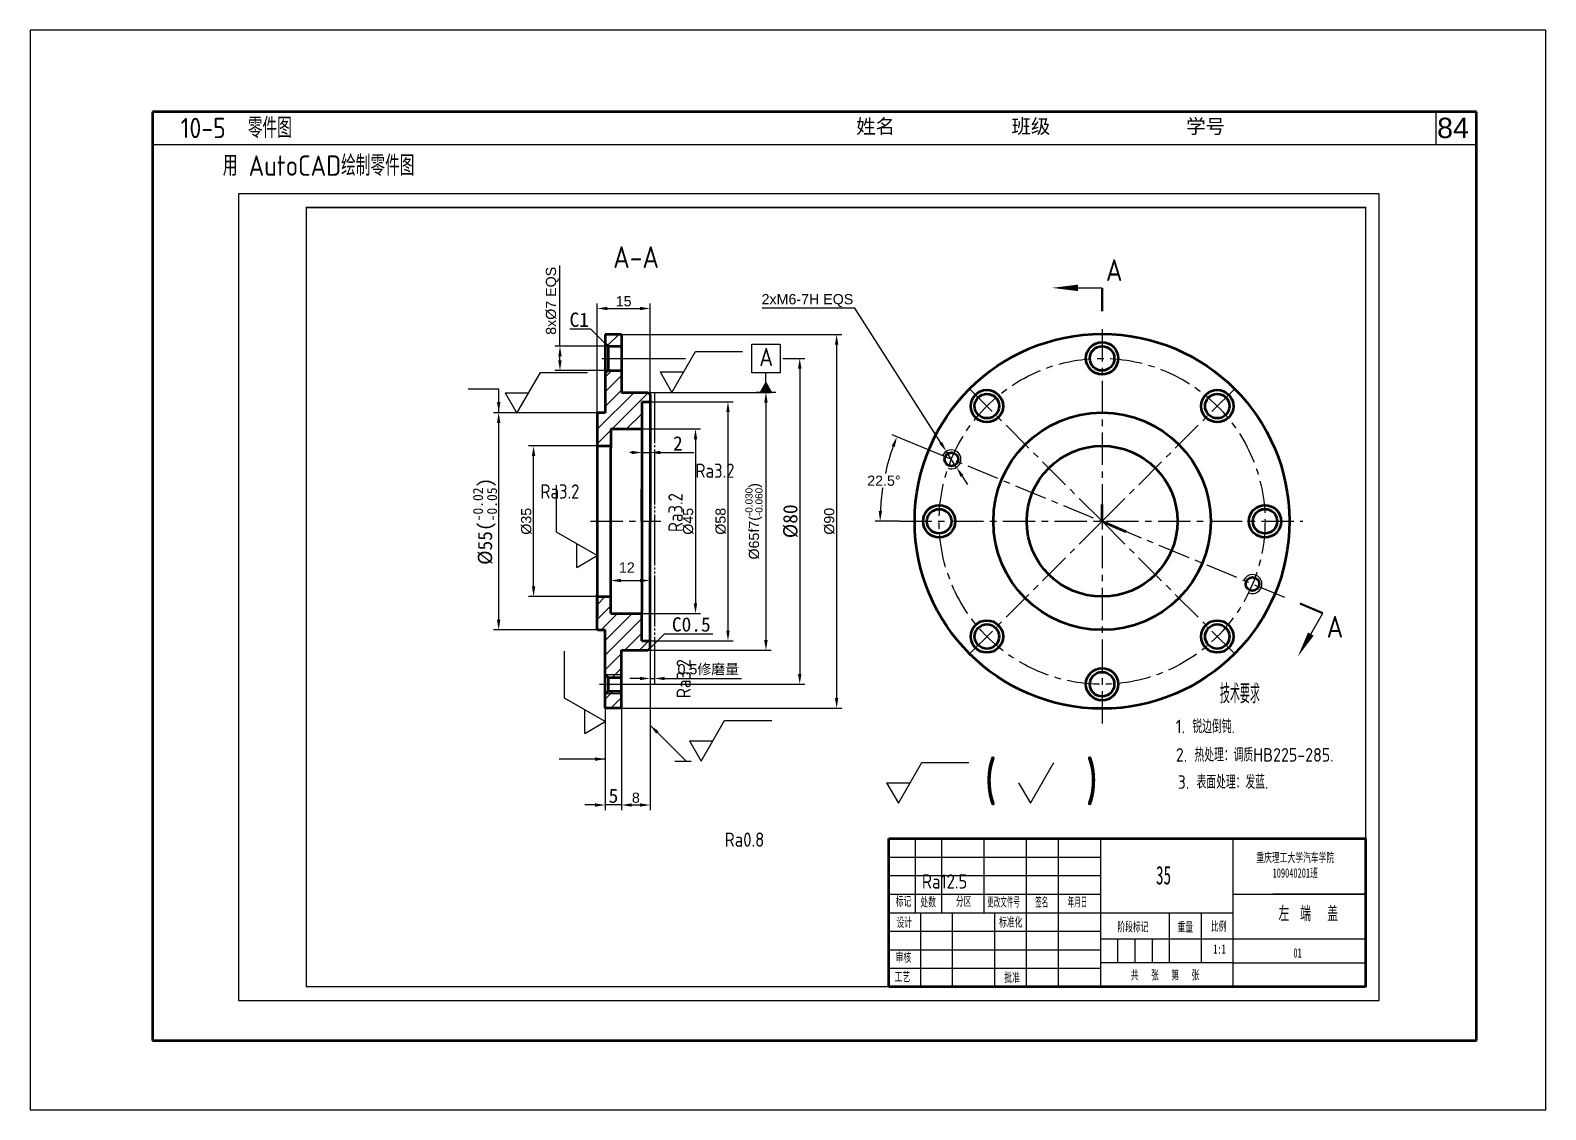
# Model space of a CAD drawing. Header units: millimetres. Extents: x 2253 to 3450, y 832 to 1419.
# Drawn here: x 2673.2 to 3045.2, y 835.3 to 1100.3 of the extents above; entities that cross this region are included whole.
import ezdxf
from ezdxf.enums import TextEntityAlignment as Align

# ---------------------------------------------------------------- set-up
doc = ezdxf.new("R2010")
doc.units = ezdxf.units.MM
doc.header["$LTSCALE"] = 0.5
for name, pattern in [('CENTER', [50.8, 31.75, -6.35, 6.35, -6.35]), ('双点划线', [30, 25, -1, 1, -1, 1, -1]), ('短中心线', [13, 10, -1, 1, -1])]:
    doc.linetypes.add(name, pattern=pattern)
for name, color, linetype in [('双点划线层', 7, '双点划线'), ('图层3', 1, 'CENTER'), ('文字', 7, 'Continuous'), ('文字层', 7, 'Continuous'), ('标注', 1, 'Continuous'), ('短中心线层', 1, '短中心线'), ('细实线', 7, 'Continuous'), ('细实线层', 7, 'Continuous')]:
    doc.layers.add(name, color=color, linetype=linetype)
doc.layers.add('粗实线', color=7, linetype='Continuous', lineweight=53)
doc.layers.add('粗实线层', color=7, linetype='Continuous', lineweight=53)
doc.styles.add('dim', font='ARIAL.TTF')
doc.styles.add('gb', font='gbenor.shx', dxfattribs={"bigfont": 'gbcbig.shx'})
doc.styles.add('HZTXT', font='gbenor.shx', dxfattribs={"width": 0.7, "bigfont": 'gbcbig.shx'})
doc.styles.add('文字', font='SimSun.ttf', dxfattribs={"width": 0.6, "height": 3.5})
doc.styles.add('样式 1', font='ARIAL.TTF', dxfattribs={"height": 5})
doc.styles.add('汉字', font='gbenor.shx', dxfattribs={"height": 5, "bigfont": 'gbcbig.shx'})
doc.styles.add('输入', font='SimSun.ttf', dxfattribs={"width": 0.5, "height": 3.5})
doc.dimstyles.new('GB-35', dxfattribs={"dimtxt": 2.5, "dimasz": 2.5, "dimexe": 1.25, "dimexo": 0, "dimgap": 0.5, "dimtad": 1, "dimdec": 0, "dimdsep": 46, "dimtxsty": 'dim', "dimcen": 2.5, "dimadec": 0, "dimazin": 2, "dimtfac": 1, "dimtdec": 0, "dimtmove": 0, "dimatfit": 3, "dimfxl": 0, "dimarcsym": 0})
doc.dimstyles.new('GB-35$2', dxfattribs={"dimtxt": 2.5, "dimasz": 2.5, "dimexe": 1.25, "dimexo": 0, "dimgap": 0.5, "dimtad": 1, "dimtih": 1, "dimtoh": 1, "dimdec": 0, "dimdsep": 46, "dimtxsty": 'dim', "dimcen": 2.5, "dimadec": 0, "dimazin": 2, "dimtfac": 1, "dimtdec": 0, "dimtmove": 0, "dimatfit": 3, "dimfxl": 0, "dimarcsym": 0})
doc.dimstyles.new('GB-35$3', dxfattribs={"dimtxt": 2.5, "dimasz": 2.5, "dimexe": 1.25, "dimexo": 0, "dimgap": 0.5, "dimtad": 1, "dimtoh": 1, "dimdec": 0, "dimdsep": 46, "dimtxsty": 'dim', "dimcen": 2.5, "dimadec": 0, "dimazin": 2, "dimtfac": 1, "dimtdec": 0, "dimtmove": 0, "dimatfit": 2, "dimfxl": 0, "dimarcsym": 0})
doc.dimstyles.new('GB-35$7', dxfattribs={"dimtxt": 2.5, "dimasz": 2.5, "dimexe": 1.25, "dimexo": 0, "dimgap": 0.5, "dimtad": 1, "dimdec": 0, "dimdsep": 46, "dimtxsty": 'dim', "dimcen": 2.5, "dimclrt": 256, "dimadec": 0, "dimazin": 2, "dimtfac": 1, "dimtdec": 0, "dimtmove": 0, "dimatfit": 3, "dimfxl": 0, "dimarcsym": 0})

# ---------------------------------------------------------------- blocks, each defined once
blk = doc.blocks.new('*D151')
at = {"layer": 'Defpoints', "color": 0}
for p in [(2883.69, 993.82), (2896.06, 996.36), (2886.56, 979.79), (2985.57, 979.79), (2976.84, 962.89)]:
    blk.add_point(p, dxfattribs=at)
at = {"layer": '细实线', "color": 0, "lineweight": -2}
for p, q in [((2896.06, 996.36), (2884.82, 1001.01)), ((2886.56, 979.79), (2880.59, 979.79))]:
    blk.add_line(p, q, dxfattribs=at)
for start, end in [(160.1421, 167.5069), (171.3271, 177.3579)]:
    blk.add_arc((2936.06, 979.79), 54.22, start, end, dxfattribs=at)
at = {"layer": '细实线', "color": 0}
for points in [[(2884.68, 998.35), (2885.46, 998.05), (2885.97, 1000.53)], [(2882.32, 982.28), (2881.49, 982.29), (2881.84, 979.79)]]:
    blk.add_solid(points, dxfattribs=at)
at = {"layer": '细实线', "color": 0, "insert": (2882.77, 989.74), "char_height": 2.5, "attachment_point": 5, "style": 'dim'}
blk.add_mtext('22.5%%d', dxfattribs=at)
blk = doc.blocks.new('_None')
blk = doc.blocks.new('*D152')
at = {"layer": 'Defpoints', "color": 0}
for p in [(2824.38, 1009.12), (2824.38, 950.45), (2844.49, 950.45)]:
    blk.add_point(p, dxfattribs=at)
at = {"layer": '细实线', "color": 0, "lineweight": -2}
for p, q in [((2824.38, 1009.12), (2845.74, 1009.12)), ((2844.49, 1006.62), (2844.49, 952.95)), ((2824.38, 950.45), (2845.74, 950.45))]:
    blk.add_line(p, q, dxfattribs=at)
at = {"layer": '细实线', "color": 0}
for points in [[(2844.08, 1006.62), (2844.91, 1006.62), (2844.49, 1009.12)], [(2844.08, 952.95), (2844.91, 952.95), (2844.49, 950.45)]]:
    blk.add_solid(points, dxfattribs=at)
at = {"layer": '细实线', "color": 0, "insert": (2842.72, 979.79), "char_height": 2.5, "attachment_point": 5, "rotation": 90, "style": 'dim'}
blk.add_mtext('%%C58 ', dxfattribs=at)
blk = doc.blocks.new('*D153')
at = {"layer": 'Defpoints', "color": 0}
for p in [(2823.88, 1011.45), (2824.88, 948.12), (2853.81, 948.12)]:
    blk.add_point(p, dxfattribs=at)
at = {"layer": '细实线', "color": 0, "lineweight": -2}
for p, q in [((2823.88, 1011.45), (2855.06, 1011.45)), ((2853.81, 1008.95), (2853.81, 950.62)), ((2824.88, 948.12), (2855.06, 948.12))]:
    blk.add_line(p, q, dxfattribs=at)
at = {"layer": '细实线', "color": 0}
for points in [[(2853.4, 1008.95), (2854.23, 1008.95), (2853.81, 1011.45)], [(2853.4, 950.62), (2854.23, 950.62), (2853.81, 948.12)]]:
    blk.add_solid(points, dxfattribs=at)
at = {"layer": '细实线', "color": 0, "insert": (2850.87, 979.79), "char_height": 2.5, "attachment_point": 5, "rotation": 90, "style": 'dim'}
blk.add_mtext('\\A1;%%C65f7({\\H0.7x;\\S-0.030^ -0.060;})', dxfattribs=at)
blk = doc.blocks.new('*D154')
at = {"layer": 'Defpoints', "color": 0}
for p in [(2818.38, 1025.65), (2818.38, 933.92), (2871.17, 933.92)]:
    blk.add_point(p, dxfattribs=at)
at = {"layer": '细实线', "color": 0, "lineweight": -2}
for p, q in [((2818.38, 1025.65), (2872.42, 1025.65)), ((2871.17, 1023.15), (2871.17, 936.42)), ((2818.38, 933.92), (2872.42, 933.92))]:
    blk.add_line(p, q, dxfattribs=at)
at = {"layer": '细实线', "color": 0}
for points in [[(2870.75, 1023.15), (2871.59, 1023.15), (2871.17, 1025.65)], [(2870.75, 936.42), (2871.59, 936.42), (2871.17, 933.92)]]:
    blk.add_solid(points, dxfattribs=at)
at = {"layer": '细实线', "color": 0, "insert": (2869.39, 979.79), "char_height": 2.5, "attachment_point": 5, "rotation": 90, "style": 'dim'}
blk.add_mtext('%%C90', dxfattribs=at)
blk = doc.blocks.new('*D155')
at = {"layer": 'Defpoints', "color": 0}
for p in [(2825.38, 1032.04), (2825.38, 1009.95), (2812.38, 1006.45)]:
    blk.add_point(p, dxfattribs=at)
at = {"layer": '细实线', "color": 0, "lineweight": -2}
for p, q in [((2812.38, 1006.45), (2812.38, 1033.29)), ((2814.88, 1032.04), (2822.88, 1032.04)), ((2825.38, 1009.95), (2825.38, 1033.29))]:
    blk.add_line(p, q, dxfattribs=at)
at = {"layer": '细实线', "color": 0}
for points in [[(2814.88, 1032.45), (2814.88, 1031.62), (2812.38, 1032.04)], [(2822.88, 1032.45), (2822.88, 1031.62), (2825.38, 1032.04)]]:
    blk.add_solid(points, dxfattribs=at)
at = {"layer": '细实线', "color": 0, "insert": (2818.88, 1033.81), "char_height": 2.5, "attachment_point": 5, "style": 'dim'}
blk.add_mtext('15', dxfattribs=at)
blk = doc.blocks.new('*D156')
at = {"layer": 'Defpoints', "color": 0}
for p in [(2815.72, 979.79), (2825.38, 979.79), (2825.38, 965.24)]:
    blk.add_point(p, dxfattribs=at)
at = {"layer": '细实线', "color": 0, "lineweight": -2}
for p, q in [((2815.72, 979.79), (2815.72, 963.99)), ((2825.38, 979.79), (2825.38, 963.99)), ((2818.22, 965.24), (2822.88, 965.24))]:
    blk.add_line(p, q, dxfattribs=at)
at = {"layer": '细实线', "color": 0}
for points in [[(2818.22, 965.66), (2818.22, 964.83), (2815.72, 965.24)], [(2822.88, 965.66), (2822.88, 964.83), (2825.38, 965.24)]]:
    blk.add_solid(points, dxfattribs=at)
at = {"layer": '细实线', "color": 0, "insert": (2819.67, 968.44), "char_height": 2.5, "attachment_point": 5, "style": 'dim'}
blk.add_mtext('12', dxfattribs=at)
blk = doc.blocks.new('*D157')
at = {"layer": 'Defpoints', "color": 0}
for p in [(2796.77, 998.29), (2812.38, 998.29), (2812.38, 961.29)]:
    blk.add_point(p, dxfattribs=at)
at = {"layer": '细实线', "color": 0, "lineweight": -2}
for p, q in [((2812.38, 998.29), (2795.52, 998.29)), ((2796.77, 963.79), (2796.77, 995.79)), ((2812.38, 961.29), (2795.52, 961.29))]:
    blk.add_line(p, q, dxfattribs=at)
at = {"layer": '细实线', "color": 0}
for points in [[(2796.36, 995.79), (2797.19, 995.79), (2796.77, 998.29)], [(2796.36, 963.79), (2797.19, 963.79), (2796.77, 961.29)]]:
    blk.add_solid(points, dxfattribs=at)
at = {"layer": '细实线', "color": 0, "insert": (2795, 979.79), "char_height": 2.5, "attachment_point": 5, "rotation": 90, "style": 'dim'}
blk.add_mtext('%%C35', dxfattribs=at)
blk = doc.blocks.new('*D158')
at = {"layer": 'Defpoints', "color": 0}
for p in [(2823.38, 1002.45), (2823.38, 957.12), (2836.52, 957.12)]:
    blk.add_point(p, dxfattribs=at)
at = {"layer": '细实线', "color": 0, "lineweight": -2}
for p, q in [((2823.38, 1002.45), (2837.77, 1002.45)), ((2836.52, 999.95), (2836.52, 959.62)), ((2823.38, 957.12), (2837.77, 957.12))]:
    blk.add_line(p, q, dxfattribs=at)
at = {"layer": '细实线', "color": 0}
for points in [[(2836.1, 999.95), (2836.93, 999.95), (2836.52, 1002.45)], [(2836.1, 959.62), (2836.93, 959.62), (2836.52, 957.12)]]:
    blk.add_solid(points, dxfattribs=at)
at = {"layer": '细实线', "color": 0, "insert": (2834.74, 979.79), "char_height": 2.5, "attachment_point": 5, "rotation": 90, "style": 'dim'}
blk.add_mtext('%%C45', dxfattribs=at)
blk = doc.blocks.new('*D160')
at = {"layer": 'Defpoints', "color": 0}
for p in [(2825.38, 948.62), (2826.47, 948.12), (2826.47, 941.19)]:
    blk.add_point(p, dxfattribs=at)
at = {"layer": '细实线', "color": 0, "lineweight": -2}
for p, q in [((2825.38, 948.62), (2825.38, 939.94)), ((2826.47, 948.12), (2826.47, 939.94)), ((2822.88, 941.19), (2820.38, 941.19)), ((2825.38, 941.19), (2826.47, 941.19)), ((2828.97, 941.19), (2847.85, 941.19))]:
    blk.add_line(p, q, dxfattribs=at)
at = {"layer": '细实线', "color": 0}
for points in [[(2822.88, 941.61), (2822.88, 940.78), (2825.38, 941.19)], [(2828.97, 941.61), (2828.97, 940.78), (2826.47, 941.19)]]:
    blk.add_solid(points, dxfattribs=at)
at = {"layer": '细实线', "color": 0, "insert": (2839.66, 943.34), "char_height": 2.5, "attachment_point": 5, "style": 'dim'}
blk.add_mtext('0.5{\\fSimSun|b0|i0|c134|p54;修磨量}', dxfattribs=at)
blk = doc.blocks.new('*D161')
at = {"layer": 'Defpoints', "color": 0}
for p in [(2803.25, 1022.79), (2815.05, 1022.79), (2815.05, 1016.79)]:
    blk.add_point(p, dxfattribs=at)
at = {"layer": '细实线', "color": 0, "lineweight": -2}
for p, q in [((2803.25, 1022.79), (2803.25, 1042.56)), ((2815.05, 1022.79), (2802, 1022.79)), ((2803.25, 1019.29), (2803.25, 1020.29)), ((2815.05, 1016.79), (2802, 1016.79))]:
    blk.add_line(p, q, dxfattribs=at)
at = {"layer": '细实线', "color": 0}
for points in [[(2802.83, 1020.29), (2803.67, 1020.29), (2803.25, 1022.79)], [(2802.83, 1019.29), (2803.67, 1019.29), (2803.25, 1016.79)]]:
    blk.add_solid(points, dxfattribs=at)
at = {"layer": '细实线', "color": 0, "insert": (2801.38, 1033.92), "char_height": 2.5, "attachment_point": 5, "rotation": 90, "style": 'dim'}
blk.add_mtext('8x%%c7 EQS', dxfattribs=at)
blk = doc.blocks.new('*D159')
at = {"layer": 'Defpoints', "color": 0}
for p in [(2825.38, 941.19), (2818.38, 933.92), (2825.38, 910.14)]:
    blk.add_point(p, dxfattribs=at)
at = {"layer": '细实线', "color": 0, "lineweight": -2}
for p, q in [((2825.38, 941.19), (2825.38, 908.89)), ((2818.38, 933.92), (2818.38, 908.89)), ((2820.88, 910.14), (2822.88, 910.14))]:
    blk.add_line(p, q, dxfattribs=at)
at = {"layer": '细实线', "color": 0}
for points in [[(2820.88, 910.55), (2820.88, 909.72), (2818.38, 910.14)], [(2822.88, 910.55), (2822.88, 909.72), (2825.38, 910.14)]]:
    blk.add_solid(points, dxfattribs=at)
at = {"layer": '细实线', "color": 0, "insert": (2821.88, 911.91), "char_height": 2.5, "attachment_point": 5, "style": 'dim'}
blk.add_mtext('8', dxfattribs=at)
blk = doc.blocks.new('ccd')
at = {"layer": '细实线', "ltscale": 0.5}
for p, q in [((0, 0), (5.77, 10)), ((5.77, 10), (17.32, 10)), ((-2.89, 5), (2.89, 5)), ((-2.89, 5), (0, 0))]:
    blk.add_line(p, q, dxfattribs=at)
at = {"layer": '细实线', "ltscale": 0.5, "style": 'gb'}
blk.add_attdef('RA12.5', text='', height=3.5, dxfattribs=at).set_placement((5.77, -22.04), align=Align.BOTTOM_LEFT)
blk = doc.blocks.new('*D162')
at = {"layer": 'Defpoints', "color": 0}
for p in [(2898.08, 996.97), (2900.59, 993.03)]:
    blk.add_point(p, dxfattribs=at)
at = {"layer": '细实线', "color": 0, "lineweight": -2}
for p, q in [((2875.61, 1032.11), (2852.88, 1032.11)), ((2896.73, 999.07), (2875.61, 1032.11)), ((2900.59, 993.03), (2898.08, 996.97)), ((2901.94, 990.93), (2903.29, 988.82))]:
    blk.add_line(p, q, dxfattribs=at)
at = {"layer": '细实线', "color": 0}
for points in [[(2897.08, 999.3), (2896.38, 998.85), (2898.08, 996.97)], [(2902.29, 991.15), (2901.59, 990.7), (2900.59, 993.03)]]:
    blk.add_solid(points, dxfattribs=at)
at = {"layer": '细实线', "color": 0, "insert": (2864, 1033.98), "char_height": 2.5, "attachment_point": 5, "style": 'dim'}
blk.add_mtext('2xM6-7H EQS', dxfattribs=at)

msp = doc.modelspace()

# ---------------------------------------------------------------- hatches: boundary and pattern name
at = {"layer": '细实线', "ltscale": 0.5}
msp.add_hatch(color=256, dxfattribs=at).paths.add_polyline_path([(2852.43, 1011.45), (2855.2, 1011.45), (2853.81, 1013.85)])

# ---------------------------------------------------------------- linework, layer by layer
at = {"color": 7}
msp.add_lwpolyline([(2724.33, 862.17), (3004.33, 862.17), (3004.33, 1060.17), (2724.33, 1060.17), (2724.33, 862.17)], dxfattribs=at)
msp.add_lwpolyline([(2741, 865.5, 0.333, 0.333, 0), (3001, 865.5, 0.333, 0.333, 0), (3001, 1056.83, 0.333, 0.333, 0), (2741, 1056.83, 0.333, 0.333, 0), (2741, 865.5, 0.333, 0.333, 0)], format="xyseb", dxfattribs=at)
msp.add_lwpolyline([(2741, 865.5, 0.333, 0.333, 0), (3001, 865.5, 0.333, 0.333, 0), (3001, 1056.83, 0.333, 0.333, 0), (2741, 1056.83, 0.333, 0.333, 0), (2741, 865.5, 0.333, 0.333, 0)], format="xyseb")
at = {"layer": '双点划线层', "linetype": '双点划线'}
msp.add_line((2826.47, 1011.45), (2826.47, 948.12), dxfattribs=at)
at = {"layer": '图层3', "color": 7, "ltscale": 0.5}
for p, q in [((2936.33, 1026.98), (2936.33, 930.17)), ((2936.33, 979.79), (2903.33, 1012.78)), ((2936.33, 979.79), (2969.33, 1012.78)), ((2981.17, 961.1), (2896.06, 996.36)), ((2810.71, 979.79), (2828.04, 979.79)), ((2886.56, 979.79), (2985.57, 979.79)), ((2936.33, 979.79), (2903.33, 946.79)), ((2936.33, 979.79), (2969.33, 946.79))]:
    msp.add_line(p, q, dxfattribs=at)
msp.add_circle((2936.33, 979.79), 40, dxfattribs=at)
at = {"layer": '标注', "color": 7}
msp.add_line((2968.5, 871.35), (3001, 871.35), dxfattribs=at)
at = {"layer": '短中心线层'}
for p, q in [((2813.51, 1019.79), (2819.13, 1019.79)), ((2812.98, 939.79), (2819.13, 939.79))]:
    msp.add_line(p, q, dxfattribs=at)
at = {"layer": '粗实线', "color": 7}
for p, q in [((3028.23, 1080.33), (2703.23, 1080.33)), ((2703.23, 1080.33), (2703.23, 852.33)), ((3028.23, 852.33), (3028.23, 1080.33)), ((2703.23, 852.33), (3028.23, 852.33))]:
    msp.add_line(p, q, dxfattribs=at)
at = {"layer": '粗实线'}
for p, q in [((2884, 865.5), (2884, 901.9)), ((2884, 901.9), (3001, 901.9)), ((3001, 901.9), (3001, 865.5)), ((3001, 865.5), (2884, 865.5))]:
    msp.add_line(p, q, dxfattribs=at)
at = {"layer": '粗实线层'}
for p, q in [((2814.38, 1025.65), (2814.38, 1022.45)), ((2818.38, 1025.65), (2814.38, 1025.65)), ((2814.38, 1024.79), (2814.38, 1022.45)), ((2815.05, 1022.79), (2814.38, 1023.45)), ((2818.38, 1025.65), (2818.38, 1011.45)), ((2814.38, 1022.45), (2814.38, 1006.45)), ((2815.05, 1022.79), (2818.38, 1022.79)), ((2815.05, 1022.79), (2815.05, 1016.79)), ((2814.38, 1017.12), (2814.38, 1014.79)), ((2815.05, 1016.79), (2814.38, 1016.12)), ((2815.05, 1016.79), (2818.38, 1016.79)), ((2818.38, 1011.45), (2824.88, 1011.45)), ((2823.38, 1009.12), (2825.38, 1009.12)), ((2823.38, 1009.12), (2823.38, 1002.12)), ((2824.88, 1011.45), (2825.38, 1010.95)), ((2825.38, 1010.95), (2825.38, 979.79)), ((2814.38, 1006.45), (2812.38, 1006.45)), ((2812.38, 1006.45), (2812.38, 961.29)), ((2815.72, 1002.45), (2815.72, 997.79)), ((2815.72, 1002.45), (2821.92, 1002.45)), ((2821.92, 1002.45), (2823.38, 1002.45)), ((2823.38, 1002.12), (2823.38, 957.45)), ((2812.38, 998.29), (2815.72, 998.29)), ((2815.72, 958.79), (2815.72, 997.79)), ((2825.38, 948.62), (2825.38, 979.79)), ((2812.38, 961.79), (2812.38, 956.45)), ((2812.38, 953.3), (2812.38, 961.79)), ((2812.38, 961.29), (2815.72, 961.29)), ((2812.38, 961.29), (2815.72, 961.29)), ((2815.72, 957.12), (2815.72, 961.79)), ((2815.72, 957.12), (2823.38, 957.12)), ((2823.38, 950.45), (2823.38, 957.45)), ((2812.38, 953.3), (2812.57, 953.12)), ((2812.57, 953.12), (2814.38, 953.12)), ((2814.38, 942.12), (2814.38, 953.12)), ((2823.38, 950.45), (2825.38, 950.45)), ((2825.38, 948.62), (2824.88, 948.12)), ((2818.38, 948.12), (2824.88, 948.12)), ((2818.38, 936.43), (2818.38, 948.12)), ((2814.38, 942.45), (2814.38, 944.79)), ((2814.38, 933.92), (2814.38, 942.12)), ((2815.05, 941.45), (2814.38, 942.12)), ((2815.05, 941.45), (2818.38, 941.45)), ((2815.05, 941.45), (2815.05, 938.12)), ((2815.05, 938.12), (2814.38, 937.45)), ((2815.05, 938.12), (2818.38, 938.12)), ((2814.38, 934.79), (2814.38, 937.12)), ((2814.38, 933.92), (2814.38, 937.12)), ((2818.38, 933.92), (2814.38, 933.92)), ((2818.38, 933.92), (2818.38, 936.43))]:
    msp.add_line(p, q, dxfattribs=at)
at = {"layer": '粗实线层', "color": 7}
msp.add_line((2823.38, 979.79), (2823.38, 987.64), dxfattribs=at)
at = {"layer": '粗实线层'}
for centre, radius in [((2936.33, 979.79), 46), ((2936.33, 1019.79), 3.96), ((2936.33, 1019.79), 3), ((2908.05, 1008.07), 3.96), ((2964.61, 1008.07), 3.96), ((2908.05, 1008.07), 3), ((2964.61, 1008.07), 3), ((2936.33, 979.79), 26.67), ((2936.33, 979.79), 18.5), ((2899.34, 995), 1.67), ((2896.33, 979.79), 3.96), ((2896.33, 979.79), 3), ((2976.33, 979.79), 3.96), ((2976.33, 979.79), 3), ((2973.25, 964.38), 1.67), ((2908.05, 951.5), 3.96), ((2908.05, 951.5), 3), ((2964.61, 951.5), 3.96), ((2964.61, 951.5), 3), ((2936.33, 939.79), 3.96), ((2936.33, 939.79), 3)]:
    msp.add_circle(centre, radius, dxfattribs=at)
at = {"layer": '细实线', "color": 7}
for p, q in [((3045.23, 1100.33), (2673.23, 1100.33)), ((2673.23, 1100.33), (2673.23, 835.33)), ((3045.23, 835.33), (3045.23, 1100.33)), ((3018.23, 1080.33), (3018.23, 1072.33)), ((2703.23, 1072.33), (3028.23, 1072.33)), ((2673.23, 835.33), (3045.23, 835.33))]:
    msp.add_line(p, q, dxfattribs=at)
at = {"layer": '细实线', "ltscale": 0.5}
for p, q in [((2810.86, 1026.97), (2805.7, 1026.97)), ((2814.38, 1023.45), (2810.86, 1026.97)), ((2814.93, 1022.91), (2817.68, 1025.65)), ((2818.38, 1019.79), (2834.1, 1019.79)), ((2858, 1019.79), (2863.36, 1019.79)), ((2814.38, 1015.17), (2816, 1016.79)), ((2814.38, 1011.58), (2818.38, 1015.58)), ((2853.81, 1012.75), (2853.81, 1016.25)), ((2862.11, 1017.29), (2862.11, 942.29)), ((2814.38, 1007.99), (2818.38, 1011.99)), ((2853.81, 1013.85), (2852.43, 1011.45)), ((2853.81, 1013.85), (2855.2, 1011.45)), ((2812.38, 1002.4), (2821.44, 1011.45)), ((2816.03, 1002.45), (2824.96, 1011.38)), ((2856.21, 1011.45), (2851.41, 1011.45)), ((2812.38, 1006.45), (2786.95, 1006.45)), ((2812.38, 1005.99), (2812.85, 1006.45)), ((2819.62, 1002.45), (2823.38, 1006.21)), ((2788.2, 1003.95), (2788.2, 955.62)), ((2812.38, 998.81), (2815.72, 1002.14)), ((2823.38, 1002.45), (2823.38, 995.42)), ((2825.38, 1003.12), (2825.38, 995.42)), ((2815.46, 998.29), (2815.72, 998.55)), ((2820.88, 996.67), (2820.38, 996.67)), ((2823.38, 996.67), (2825.38, 996.67)), ((2827.88, 996.67), (2836.11, 996.67)), ((2812.38, 959.29), (2814.38, 961.29)), ((2812.38, 955.7), (2815.72, 959.03)), ((2813.39, 953.12), (2817.39, 957.12)), ((2814.38, 950.52), (2820.99, 957.12)), ((2812.57, 953.12), (2786.95, 953.12)), ((2814.38, 946.92), (2823.38, 955.92)), ((2819.17, 948.12), (2823.38, 952.33)), ((2822.76, 948.12), (2825.1, 950.45)), ((2814.38, 943.33), (2818.38, 947.33)), ((2816.1, 941.45), (2818.38, 943.74)), ((2814.38, 936.15), (2816.35, 938.12)), ((2818.38, 939.79), (2863.36, 939.79)), ((2814.38, 933.92), (2814.38, 908.89)), ((2815.75, 933.92), (2818.38, 936.56)), ((2818.38, 933.92), (2818.38, 920.95)), ((2818.38, 933.92), (2818.38, 908.89)), ((2814.38, 921.4), (2803.05, 921.4)), ((2918.72, 910.61), (2924.49, 920.61)), ((2915.83, 915.61), (2918.72, 910.61)), ((2811.88, 910.14), (2809.38, 910.14)), ((2818.38, 910.14), (2814.38, 910.14)), ((2820.88, 910.14), (2823.38, 910.14))]:
    msp.add_line(p, q, dxfattribs=at)
at = {"layer": '细实线'}
for p, q in [((2810.2, 979.79), (2810.2, 979.79)), ((2828.93, 952.16), (2840.8, 952.16)), ((2890.5, 883.7), (2890.5, 901.9)), ((2897, 883.7), (2897, 901.9)), ((2907.4, 883.7), (2907.4, 901.9)), ((2917.8, 883.7), (2917.8, 901.9)), ((2925.6, 883.7), (2925.6, 901.9)), ((2936, 865.5), (2936, 901.9)), ((2968.5, 865.5), (2968.5, 901.9)), ((2884, 897.35), (2936, 897.35)), ((2884, 892.8), (2936, 892.8)), ((2884, 888.25), (2936, 888.25)), ((2968.5, 888.25), (3001, 888.25)), ((3001, 888.25), (2978.25, 888.25)), ((2884, 883.7), (2968.5, 883.7)), ((2891.8, 865.5), (2891.8, 883.7)), ((2899.6, 865.5), (2899.6, 883.7)), ((2910, 865.5), (2910, 883.7)), ((2917.8, 865.5), (2917.8, 883.7)), ((2917.8, 865.5), (2917.8, 883.7)), ((2917.8, 865.5), (2917.8, 883.7)), ((2925.6, 865.5), (2925.6, 883.7)), ((2952.9, 871.35), (2952.9, 883.7)), ((2960.7, 871.35), (2960.7, 883.7)), ((2884, 879.15), (2936, 879.15)), ((2884, 874.6), (2936, 874.6)), ((3001, 877.2), (2936, 877.2)), ((2940.22, 871.35), (2940.22, 877.2)), ((2944.45, 871.35), (2944.45, 877.2)), ((2948.67, 871.35), (2948.67, 877.2)), ((2968.5, 871.35), (2936, 871.35)), ((2884, 870.05), (2936, 870.05))]:
    msp.add_line(p, q, dxfattribs=at)
at = {"layer": '细实线', "ltscale": 0.5}
msp.add_lwpolyline([(2857.31, 1016.25), (2850.31, 1016.25), (2850.31, 1023.25), (2857.31, 1023.25)], close=True, dxfattribs=at)
for points in [[(2861.69, 1017.29), (2862.52, 1017.29), (2862.11, 1019.79)], [(2787.8, 1009.06), (2788.64, 1009.06), (2788.22, 1006.56)], [(2787.79, 1003.95), (2788.62, 1003.95), (2788.2, 1006.45)], [(2820.88, 997.09), (2820.88, 996.26), (2823.38, 996.67)], [(2827.88, 997.09), (2827.88, 996.26), (2825.38, 996.67)], [(2787.79, 955.62), (2788.62, 955.62), (2788.2, 953.12)], [(2861.69, 942.29), (2862.52, 942.29), (2862.11, 939.79)], [(2827.45, 928.26), (2826.86, 927.67), (2825.38, 929.73)], [(2811.88, 921.82), (2811.88, 920.99), (2814.38, 921.4)], [(2811.88, 910.55), (2811.88, 909.72), (2814.38, 910.14)], [(2820.88, 910.55), (2820.88, 909.72), (2818.38, 910.14)]]:
    msp.add_solid(points, dxfattribs=at)
at = {"layer": '细实线层'}
for p, q in [((2930.43, 1037.1), (2936.33, 1037.1)), ((2930.43, 1037.1), (2936.33, 1037.1)), ((2824.93, 1009.12), (2825.38, 1009.58)), ((2812.38, 1006), (2812.83, 1006.45)), ((2822.97, 1002.45), (2823.38, 1002.86)), ((2812.38, 961.22), (2812.45, 961.29)), ((2987.58, 952.11), (2990.53, 957.22)), ((2825.38, 948.62), (2828.93, 952.16)), ((2818.38, 942.12), (2814.38, 942.12)), ((2818.38, 937.45), (2814.38, 937.45)), ((2818.08, 933.92), (2818.38, 934.22))]:
    msp.add_line(p, q, dxfattribs=at)
for points in [[(2924.03, 1037.1, 0, 1.6, 0), (2930.43, 1037.1, 1.6, 1.6, 0)], [(2924.03, 1037.1, 0, 1.6, 0), (2930.43, 1037.1, 1.6, 1.6, 0)], [(2984.38, 946.57, 0, 1.6, 0), (2987.58, 952.11, 1.6, 1.6, 0)]]:
    msp.add_lwpolyline(points, format="xyseb", dxfattribs=at)
for points, const_width in [([(2936.33, 1037.1), (2936.33, 1031.32)], 0.533), ([(2936.33, 983.97), (2936.33, 979.79), (2940.39, 977.99), (2942.23, 977.23)], 0.667), ([(2984.9, 959.61), (2990.53, 957.22)], 0.533)]:
    msp.add_lwpolyline(points, dxfattribs=dict(at, const_width=const_width))
for centre, start in [((2899.34, 995), 249.3173), ((2973.25, 964.38), 245.6827)]:
    msp.add_arc(centre, 2.33, start, 157.5, dxfattribs=at)

# ---------------------------------------------------------------- block references
at = {"layer": '细实线', "ltscale": 0.5}
for p, values in [((2830.74, 1011.45), {'RA12.5': 'Ra3.2'}), ((2792.68, 1006.35), {'RA12.5': 'Ra3.2'}), ((2837.91, 920.88), {'RA12.5': 'Ra0.8'}), ((2886.33, 910.61), {'RA12.5': 'Ra12.5'})]:
    msp.add_blockref('ccd', p, dxfattribs=at).add_auto_attribs(values)
at = {"layer": '细实线', "ltscale": 0.5, "rotation": 90}
for p in [(2812.38, 971.36), (2814.38, 930.6)]:
    msp.add_blockref('ccd', p, dxfattribs=at).add_auto_attribs({'RA12.5': 'Ra3.2'})

# ---------------------------------------------------------------- texts
at = {"style": 'HZTXT'}
for s, height, p in [('1. 锐边倒钝.', 3.333, (2954.43, 927.75)), ('2. 热处理：调质HB225-285.', 3.3333, (2954.44, 920.77)), ('3. 表面处理：发蓝.', 3.3333, (2954.88, 914.11))]:
    msp.add_text(s, height=height, dxfattribs=at).set_placement(p)
at = {"layer": '文字', "color": 7, "insert": (2704.73, 1076.33), "char_height": 5, "width": 313.5, "attachment_point": 4, "style": '汉字'}
msp.add_mtext('  10-5  零件图', dxfattribs=at)
at = {"layer": '文字', "color": 7, "insert": (2871.2, 1076.56), "char_height": 3.5, "width": 313.5, "attachment_point": 4}
msp.add_mtext('{\\fSimSun|b0|i0|c134|p2;  姓名            班级              学号}', dxfattribs=at)
at = {"layer": '文字', "char_height": 2.275}
for s, insert, attachment_point, style in [('重庆理工大学汽车学院\\P109040201班', (2983.75, 895.23), 5, '文字'), ('标记', (2885.68, 887.67), 1, '文字'), ('分区', (2900.45, 887.67), 1, '文字'), ('更改文件号', (2912.15, 886.22), 5, '输入'), ('签名', (2921.51, 886.22), 5, '输入'), ('年月日', (2930.29, 886.22), 5, '输入'), ('设计', (2887.76, 881.22), 5, '文字'), ('标准化', (2913.91, 881.3), 5, '文字'), ('阶段标记', (2943.89, 880.13), 5, '文字'), ('重量', (2956.76, 880.13), 5, '文字'), ('比例', (2964.95, 880.28), 5, '文字'), ('审核', (2887.56, 872.64), 5, '文字'), ('工艺', (2887.33, 867.92), 5, '文字'), ('批准', (2914.26, 867.69), 5, '文字'), ('共   张   第   张', (2951.79, 868.3), 5, '文字')]:
    msp.add_mtext(s, dxfattribs=dict(at, insert=insert, attachment_point=attachment_point, style=style))
at = {"layer": '文字', "insert": (2949.56, 895.18), "char_height": 4.55, "attachment_point": 1, "style": '文字'}
msp.add_mtext_dynamic_manual_height_columns('35', width=40.6772, gutter_width=17.5, heights=[0], dxfattribs=at).dxf.set("width", 16.8946)
at = {"layer": '文字', "attachment_point": 1, "style": '文字'}
for s, insert, char_height, width in [('处数', (2891.72, 887.48), 2.275, 6.5), ('左  端   盖', (2979.64, 885.2), 3.25, 15.5651), ('1:1', (2963.63, 875.91), 2.275, 5.2206), ('01', (2983.3, 874.97), 2.275, 5.2206)]:
    msp.add_mtext(s, dxfattribs=dict(at, insert=insert, char_height=char_height, width=width))
at = {"layer": '文字层', "style": 'HZTXT', "width": 0.7}
msp.add_text('技术要求', height=4.667, dxfattribs=at).set_placement((2965.27, 935.1))
at = {"layer": '细实线', "style": 'HZTXT'}
for s, height, p in [('A-A', 5.333, (2816.3, 1041.98)), ('A', 5.33, (2937.25, 1038.78)), ('A', 5.33, (2991.45, 951.23))]:
    msp.add_text(s, height=height, dxfattribs=at).set_placement(p)
at = {"layer": '细实线', "ltscale": 0.5, "style": 'gb'}
msp.add_text('(    )', height=10, dxfattribs=at).set_placement((2907.38, 911.05))
at = {"layer": '细实线', "color": 7, "ltscale": 0.3, "insert": (3022.47, 1076.33), "char_height": 5, "width": 10, "attachment_point": 5, "style": '样式 1'}
msp.add_mtext('84', dxfattribs=at)
at = {"layer": '细实线', "color": 7, "insert": (2693.39, 1069.61), "char_height": 5, "width": 115.9218, "attachment_point": 1, "style": 'gb'}
msp.add_mtext('          用 AutoCAD绘制零件图', dxfattribs=at)
at = {"layer": '细实线', "ltscale": 0.5, "char_height": 3.5, "attachment_point": 9}
for s, insert, width in [('C1', (2810.36, 1027.47), 3.9683), ('C0.5', (2840.25, 952.66), 37.1807)]:
    msp.add_mtext(s, dxfattribs=dict(at, insert=insert, width=width))
at = {"layer": '细实线', "ltscale": 0.5, "char_height": 3.5, "attachment_point": 5}
for s, insert in [('2', (2832.2, 998.92)), ('5', (2816.38, 912.39))]:
    msp.add_mtext(s, dxfattribs=dict(at, insert=insert))
at = {"layer": '细实线', "ltscale": 0.5, "char_height": 3.5, "attachment_point": 5, "rotation": 90}
for s, insert in [('\\A1;%%C55({\\H0.7x;\\S-0.02^ -0.05;})', (2784.84, 979.79)), ('%%C80', (2859.86, 979.79))]:
    msp.add_mtext(s, dxfattribs=dict(at, insert=insert))
at = {"layer": '细实线', "ltscale": 0.5, "style": 'gb'}
msp.add_attdef('A', text='A', height=4.41, dxfattribs=at).set_placement((2853.87, 1017.92), align=Align.CENTER)

# ---------------------------------------------------------------- dimensions: what is measured, and where the dimension line sits
at = {"layer": '细实线', "ltscale": 0.5}
dim = msp.add_linear_dim(base=(2803.25, 1022.79), p1=(2815.05, 1016.79), p2=(2815.05, 1022.79), angle=90, text='8x%%c7 EQS', dimstyle='GB-35', override={"dimldrblk": 'None'}, dxfattribs=at)
dim.commit()
dim.dimension.update_dxf_attribs({"geometry": '*D161', "text_midpoint": (2801.38, 1033.92)})
at = {"layer": '细实线'}
dim = msp.add_linear_dim(base=(2825.38, 1032.04), p1=(2812.38, 1006.45), p2=(2825.38, 1009.95), text='15', dimstyle='GB-35', override={"dimldrblk": 'None'}, dxfattribs=at)
dim.commit()
dim.dimension.update_dxf_attribs({"geometry": '*D155', "text_midpoint": (2818.88, 1033.81)})
at = {"layer": '细实线', "ltscale": 0.5}
dim = msp.add_diameter_dim_2p(p1=(2900.59, 993.03), p2=(2898.08, 996.97), text='2xM6-7H EQS', dimstyle='GB-35$3', override={"dimldrblk": 'None'}, dxfattribs=at)
dim.commit()
dim.dimension.update_dxf_attribs({"geometry": '*D162', "text_midpoint": (2864, 1032.11), "dimtype": 163})
at = {"layer": '细实线'}
for base, p1, p2, text, picture, middle in [((2871.17, 933.92), (2818.38, 1025.65), (2818.38, 933.92), '%%C90', '*D154', (2869.39, 979.79)), ((2853.81, 948.12), (2823.88, 1011.45), (2824.88, 948.12), '\\A1;%%C65f7({\\H0.7x;\\S-0.030^ -0.060;})', '*D153', (2850.87, 979.79)), ((2844.49, 950.45), (2824.38, 1009.12), (2824.38, 950.45), '%%C58 ', '*D152', (2842.72, 979.79)), ((2836.52, 957.12), (2823.38, 1002.45), (2823.38, 957.12), '%%C45', '*D158', (2834.74, 979.79)), ((2796.77, 998.29), (2812.38, 961.29), (2812.38, 998.29), '%%C35', '*D157', (2795, 979.79))]:
    dim = msp.add_linear_dim(base=base, p1=p1, p2=p2, angle=90, text=text, dimstyle='GB-35', override={"dimldrblk": 'None'}, dxfattribs=at)
    dim.commit()
    dim.dimension.update_dxf_attribs({"geometry": picture, "text_midpoint": middle})
dim = msp.add_angular_dim_2l(base=(2883.69, 993.82), line1=((2886.56, 979.79), (2985.57, 979.79)), line2=((2976.84, 962.89), (2896.06, 996.36)), text='22.5%%d', dimstyle='GB-35$2', override={"dimldrblk": 'None'}, dxfattribs=at)
dim.commit()
dim.dimension.update_dxf_attribs({"geometry": '*D151', "text_midpoint": (2882.77, 989.74), "dimtype": 162})
dim = msp.add_linear_dim(base=(2825.38, 965.24), p1=(2815.72, 979.79), p2=(2825.38, 979.79), text='12', dimstyle='GB-35', override={"dimtmove": 2, "dimldrblk": 'None'}, dxfattribs=at)
dim.commit()
dim.dimension.update_dxf_attribs({"geometry": '*D156', "text_midpoint": (2819.67, 968.44), "dimtype": 160})
at = {"layer": '细实线', "ltscale": 0.5}
for base, p1, p2, text, picture, middle in [((2826.47, 941.19), (2825.38, 948.62), (2826.47, 948.12), '0.5{\\fSimSun|b0|i0|c134|p54;修磨量}', '*D160', (2839.66, 943.34)), ((2825.38, 910.14), (2818.38, 933.92), (2825.38, 941.19), '8', '*D159', (2821.88, 911.91))]:
    dim = msp.add_linear_dim(base=base, p1=p1, p2=p2, text=text, dimstyle='GB-35', override={"dimldrblk": 'None'}, dxfattribs=at)
    dim.commit()
    dim.dimension.update_dxf_attribs({"geometry": picture, "text_midpoint": middle})

# ---------------------------------------------------------------- leaders
for points in [[(2788.22, 1006.56), (2788.22, 1012.26), (2780.71, 1012.26)], [(2788.22, 1006.56), (2788.22, 1012.26), (2780.71, 1012.26)], [(2825.38, 948.62), (2828.93, 952.16)]]:
    msp.add_leader(points, dimstyle='GB-35$7', override={"dimldrblk": 'None'}, dxfattribs=at)
at = {"layer": '细实线', "ltscale": 0.5, "annotation_type": 0, "has_hookline": 1, "hookline_direction": 1, "text_width": 3.5}
msp.add_leader([(2825.38, 929.73), (2834.23, 920.88), (2835.48, 920.83)], dimstyle='GB-35$7', override={"dimgap": 0.5, "dimtad": 1, "dimldrblk": 'None'}, dxfattribs=at)

doc.saveas('drawing.dxf')
